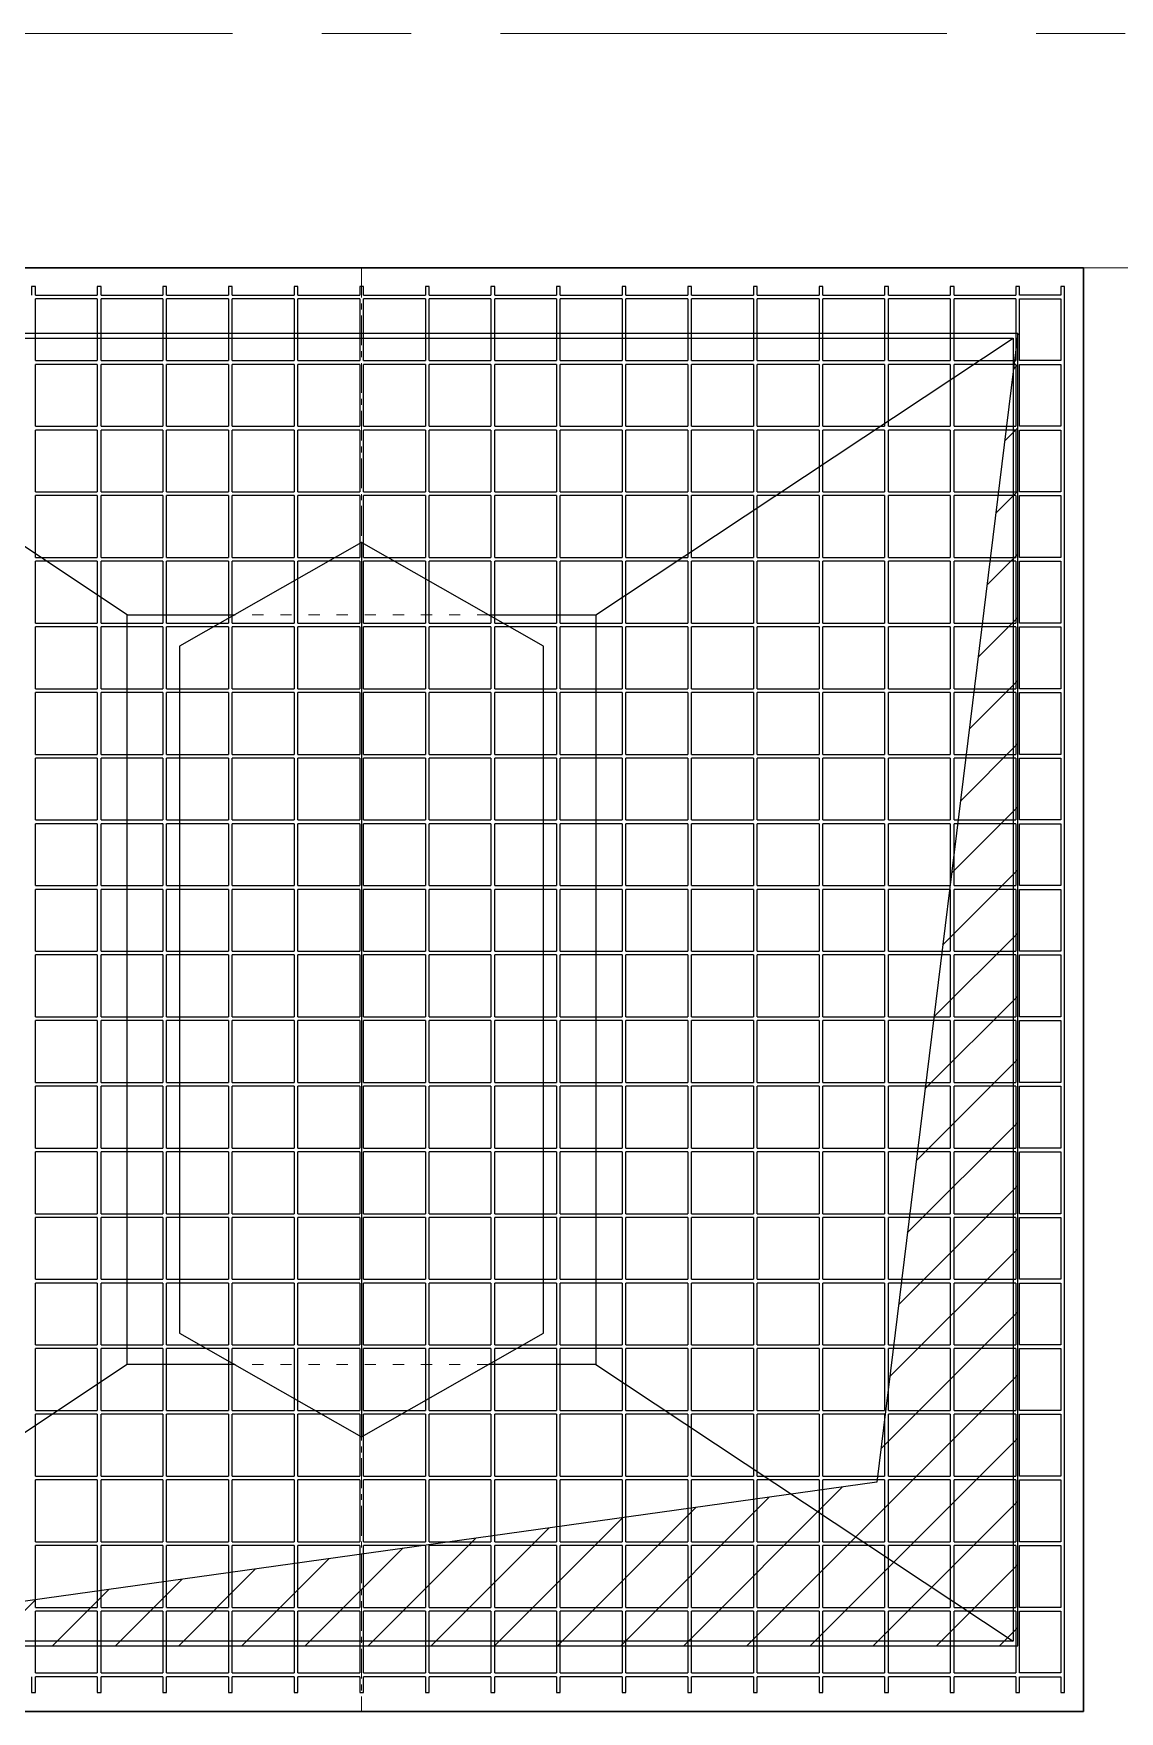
# Model space of a CAD drawing. Header units: millimetres. Extents: x 3220 to 226993, y 817 to 176024.
# Drawn here: x 50470 to 51628, y 160002 to 161792 of the extents above; entities that cross this region are included whole.
import ezdxf

# ---------------------------------------------------------------- set-up
doc = ezdxf.new("R2010")
doc.units = ezdxf.units.MM
doc.linetypes.add('ACAD_ISO03W100', pattern=[30, 12, -18])
doc.linetypes.add('AXES', pattern=[50.8, 31.75, -6.35, 6.35, -6.35])
doc.layers.add('Axe', color=1, linetype='AXES', lineweight=9)
doc.layers.add('Cache', color=3, linetype='ACAD_ISO03W100', lineweight=13)

# ---------------------------------------------------------------- blocks, each defined once
blk = doc.blocks.new("SYST7ME D'AXE")
at = {"layer": 'Axe', "ltscale": 15}
blk.add_line((-500, 6000), (15500, 6000), dxfattribs=at)
blk = doc.blocks.new('Level 0m')
h = blk.add_hatch()
h.set_pattern_fill('ANSI31', color=256, scale=15)
h.paths.add_polyline_path([(10720, -12320), (10569.5, -13545.5), (9320, -13720), (10720, -13720)])
for points in [[(9250, -13790), (10790, -13790), (10790, -12250), (9250, -12250)], [(9320, -13720), (10720, -13720), (10720, -12320), (9320, -12320)]]:
    blk.add_lwpolyline(points, close=True)
blk.add_lwpolyline([(10720, -12320), (10569.5, -13545.5), (9320, -13720)])
at = {"layer": 'Cache', "ltscale": 5}
blk.add_line((11750, -12250), (9250, -12250), dxfattribs=at)
blk.add_blockref("SYST7ME D'AXE", (0, -18000))
blk = doc.blocks.new('khqKJHJkjhq')
at = {"color": 4}
for p, q in [((-1496, 1500), (-1500, 1500)), ((-1500, 1500), (-1500, 0)), ((-1496, 1483), (-1496, 1500)), ((-1452, 1483), (-1496, 1483)), ((-1496, 1413), (-1496, 1479)), ((-1496, 1479), (-1452, 1479)), ((-1448, 1483), (-1382, 1483)), ((-1382, 1479), (-1448, 1479)), ((-1378, 1483), (-1312, 1483)), ((-1312, 1479), (-1378, 1479)), ((-1308, 1483), (-1242, 1483)), ((-1242, 1479), (-1308, 1479)), ((-1238, 1483), (-1172, 1483)), ((-1172, 1479), (-1238, 1479)), ((-1168, 1483), (-1102, 1483)), ((-1102, 1479), (-1168, 1479)), ((-1098, 1483), (-1032, 1483)), ((-1032, 1479), (-1098, 1479)), ((-1028, 1483), (-962, 1483)), ((-962, 1479), (-1028, 1479)), ((-958, 1483), (-892, 1483)), ((-892, 1479), (-958, 1479)), ((-888, 1483), (-822, 1483)), ((-822, 1479), (-888, 1479)), ((-818, 1483), (-752, 1483)), ((-752, 1479), (-818, 1479)), ((-748, 1483), (-682, 1483)), ((-682, 1479), (-748, 1479)), ((-678, 1483), (-612, 1483)), ((-612, 1479), (-678, 1479)), ((-608, 1483), (-542, 1483)), ((-542, 1479), (-608, 1479)), ((-538, 1483), (-472, 1483)), ((-472, 1479), (-538, 1479)), ((-468, 1483), (-402, 1483)), ((-402, 1479), (-468, 1479)), ((-1452, 1413), (-1496, 1413)), ((-1452, 1413), (-1496, 1413)), ((-1496, 1343), (-1496, 1409)), ((-1496, 1409), (-1452, 1409)), ((-1496, 1409), (-1452, 1409)), ((-1448, 1413), (-1382, 1413)), ((-1448, 1413), (-1382, 1413)), ((-1382, 1409), (-1448, 1409)), ((-1382, 1409), (-1448, 1409)), ((-1378, 1413), (-1312, 1413)), ((-1378, 1413), (-1312, 1413)), ((-1312, 1409), (-1378, 1409)), ((-1312, 1409), (-1378, 1409)), ((-1308, 1413), (-1242, 1413)), ((-1308, 1413), (-1242, 1413)), ((-1242, 1409), (-1308, 1409)), ((-1242, 1409), (-1308, 1409)), ((-1238, 1413), (-1172, 1413)), ((-1238, 1413), (-1172, 1413)), ((-1172, 1409), (-1238, 1409)), ((-1172, 1409), (-1238, 1409)), ((-1168, 1413), (-1102, 1413)), ((-1168, 1413), (-1102, 1413)), ((-1102, 1409), (-1168, 1409)), ((-1102, 1409), (-1168, 1409)), ((-1098, 1413), (-1032, 1413)), ((-1098, 1413), (-1032, 1413)), ((-1032, 1409), (-1098, 1409)), ((-1032, 1409), (-1098, 1409)), ((-1028, 1413), (-962, 1413)), ((-1028, 1413), (-962, 1413)), ((-962, 1409), (-1028, 1409)), ((-962, 1409), (-1028, 1409)), ((-958, 1413), (-892, 1413)), ((-958, 1413), (-892, 1413)), ((-892, 1409), (-958, 1409)), ((-892, 1409), (-958, 1409)), ((-888, 1413), (-822, 1413)), ((-888, 1413), (-822, 1413)), ((-822, 1409), (-888, 1409)), ((-822, 1409), (-888, 1409)), ((-818, 1413), (-752, 1413)), ((-818, 1413), (-752, 1413)), ((-752, 1409), (-818, 1409)), ((-752, 1409), (-818, 1409)), ((-748, 1413), (-682, 1413)), ((-748, 1413), (-682, 1413)), ((-682, 1409), (-748, 1409)), ((-682, 1409), (-748, 1409)), ((-678, 1413), (-612, 1413)), ((-678, 1413), (-612, 1413)), ((-612, 1409), (-678, 1409)), ((-612, 1409), (-678, 1409)), ((-608, 1413), (-542, 1413)), ((-608, 1413), (-542, 1413)), ((-542, 1409), (-608, 1409)), ((-542, 1409), (-608, 1409)), ((-538, 1413), (-472, 1413)), ((-538, 1413), (-472, 1413)), ((-472, 1409), (-538, 1409)), ((-472, 1409), (-538, 1409)), ((-468, 1413), (-402, 1413)), ((-468, 1413), (-402, 1413)), ((-402, 1409), (-468, 1409)), ((-402, 1409), (-468, 1409)), ((-1452, 1343), (-1496, 1343)), ((-1448, 1343), (-1382, 1343)), ((-1378, 1343), (-1312, 1343)), ((-1308, 1343), (-1242, 1343)), ((-1238, 1343), (-1172, 1343)), ((-1168, 1343), (-1102, 1343)), ((-1098, 1343), (-1032, 1343)), ((-1028, 1343), (-962, 1343)), ((-958, 1343), (-892, 1343)), ((-888, 1343), (-822, 1343)), ((-818, 1343), (-752, 1343)), ((-748, 1343), (-682, 1343)), ((-678, 1343), (-612, 1343)), ((-608, 1343), (-542, 1343)), ((-538, 1343), (-472, 1343)), ((-468, 1343), (-402, 1343)), ((-1496, 1273), (-1496, 1339)), ((-1496, 1339), (-1452, 1339)), ((-1382, 1339), (-1448, 1339)), ((-1312, 1339), (-1378, 1339)), ((-1242, 1339), (-1308, 1339)), ((-1172, 1339), (-1238, 1339)), ((-1102, 1339), (-1168, 1339)), ((-1032, 1339), (-1098, 1339)), ((-962, 1339), (-1028, 1339)), ((-892, 1339), (-958, 1339)), ((-822, 1339), (-888, 1339)), ((-752, 1339), (-818, 1339)), ((-682, 1339), (-748, 1339)), ((-612, 1339), (-678, 1339)), ((-542, 1339), (-608, 1339)), ((-472, 1339), (-538, 1339)), ((-402, 1339), (-468, 1339)), ((-1452, 1273), (-1496, 1273)), ((-1448, 1273), (-1382, 1273)), ((-1378, 1273), (-1312, 1273)), ((-1308, 1273), (-1242, 1273)), ((-1238, 1273), (-1172, 1273)), ((-1168, 1273), (-1102, 1273)), ((-1098, 1273), (-1032, 1273)), ((-1028, 1273), (-962, 1273)), ((-958, 1273), (-892, 1273)), ((-888, 1273), (-822, 1273)), ((-818, 1273), (-752, 1273)), ((-748, 1273), (-682, 1273)), ((-678, 1273), (-612, 1273)), ((-608, 1273), (-542, 1273)), ((-538, 1273), (-472, 1273)), ((-468, 1273), (-402, 1273)), ((-1496, 1203), (-1496, 1269)), ((-1496, 1269), (-1452, 1269)), ((-1382, 1269), (-1448, 1269)), ((-1312, 1269), (-1378, 1269)), ((-1242, 1269), (-1308, 1269)), ((-1172, 1269), (-1238, 1269)), ((-1102, 1269), (-1168, 1269)), ((-1032, 1269), (-1098, 1269)), ((-962, 1269), (-1028, 1269)), ((-892, 1269), (-958, 1269)), ((-822, 1269), (-888, 1269)), ((-752, 1269), (-818, 1269)), ((-682, 1269), (-748, 1269)), ((-612, 1269), (-678, 1269)), ((-542, 1269), (-608, 1269)), ((-472, 1269), (-538, 1269)), ((-402, 1269), (-468, 1269)), ((-1452, 1203), (-1496, 1203)), ((-1452, 1203), (-1496, 1203)), ((-1448, 1203), (-1382, 1203)), ((-1448, 1203), (-1382, 1203)), ((-1378, 1203), (-1312, 1203)), ((-1378, 1203), (-1312, 1203)), ((-1308, 1203), (-1242, 1203)), ((-1308, 1203), (-1242, 1203)), ((-1238, 1203), (-1172, 1203)), ((-1238, 1203), (-1172, 1203)), ((-1168, 1203), (-1102, 1203)), ((-1168, 1203), (-1102, 1203)), ((-1098, 1203), (-1032, 1203)), ((-1098, 1203), (-1032, 1203)), ((-1028, 1203), (-962, 1203)), ((-1028, 1203), (-962, 1203)), ((-958, 1203), (-892, 1203)), ((-958, 1203), (-892, 1203)), ((-888, 1203), (-822, 1203)), ((-888, 1203), (-822, 1203)), ((-818, 1203), (-752, 1203)), ((-818, 1203), (-752, 1203)), ((-748, 1203), (-682, 1203)), ((-748, 1203), (-682, 1203)), ((-678, 1203), (-612, 1203)), ((-678, 1203), (-612, 1203)), ((-608, 1203), (-542, 1203)), ((-608, 1203), (-542, 1203)), ((-538, 1203), (-472, 1203)), ((-538, 1203), (-472, 1203)), ((-468, 1203), (-402, 1203)), ((-468, 1203), (-402, 1203)), ((-1496, 1133), (-1496, 1199)), ((-1496, 1199), (-1452, 1199)), ((-1496, 1199), (-1452, 1199)), ((-1382, 1199), (-1448, 1199)), ((-1382, 1199), (-1448, 1199)), ((-1312, 1199), (-1378, 1199)), ((-1312, 1199), (-1378, 1199)), ((-1242, 1199), (-1308, 1199)), ((-1242, 1199), (-1308, 1199)), ((-1172, 1199), (-1238, 1199)), ((-1172, 1199), (-1238, 1199)), ((-1102, 1199), (-1168, 1199)), ((-1102, 1199), (-1168, 1199)), ((-1032, 1199), (-1098, 1199)), ((-1032, 1199), (-1098, 1199)), ((-962, 1199), (-1028, 1199)), ((-962, 1199), (-1028, 1199)), ((-892, 1199), (-958, 1199)), ((-892, 1199), (-958, 1199)), ((-822, 1199), (-888, 1199)), ((-822, 1199), (-888, 1199)), ((-752, 1199), (-818, 1199)), ((-752, 1199), (-818, 1199)), ((-682, 1199), (-748, 1199)), ((-682, 1199), (-748, 1199)), ((-612, 1199), (-678, 1199)), ((-612, 1199), (-678, 1199)), ((-542, 1199), (-608, 1199)), ((-542, 1199), (-608, 1199)), ((-472, 1199), (-538, 1199)), ((-472, 1199), (-538, 1199)), ((-402, 1199), (-468, 1199)), ((-402, 1199), (-468, 1199)), ((-1452, 1133), (-1496, 1133)), ((-1496, 1063), (-1496, 1129)), ((-1496, 1129), (-1452, 1129)), ((-1448, 1133), (-1382, 1133)), ((-1382, 1129), (-1448, 1129)), ((-1378, 1133), (-1312, 1133)), ((-1312, 1129), (-1378, 1129)), ((-1308, 1133), (-1242, 1133)), ((-1242, 1129), (-1308, 1129)), ((-1238, 1133), (-1172, 1133)), ((-1172, 1129), (-1238, 1129)), ((-1168, 1133), (-1102, 1133)), ((-1102, 1129), (-1168, 1129)), ((-1098, 1133), (-1032, 1133)), ((-1032, 1129), (-1098, 1129)), ((-1028, 1133), (-962, 1133)), ((-962, 1129), (-1028, 1129)), ((-958, 1133), (-892, 1133)), ((-892, 1129), (-958, 1129)), ((-888, 1133), (-822, 1133)), ((-822, 1129), (-888, 1129)), ((-818, 1133), (-752, 1133)), ((-752, 1129), (-818, 1129)), ((-748, 1133), (-682, 1133)), ((-682, 1129), (-748, 1129)), ((-678, 1133), (-612, 1133)), ((-612, 1129), (-678, 1129)), ((-608, 1133), (-542, 1133)), ((-542, 1129), (-608, 1129)), ((-538, 1133), (-472, 1133)), ((-472, 1129), (-538, 1129)), ((-468, 1133), (-402, 1133)), ((-402, 1129), (-468, 1129)), ((-1452, 1063), (-1496, 1063)), ((-1496, 993), (-1496, 1059)), ((-1496, 1059), (-1452, 1059)), ((-1448, 1063), (-1382, 1063)), ((-1382, 1059), (-1448, 1059)), ((-1378, 1063), (-1312, 1063)), ((-1312, 1059), (-1378, 1059)), ((-1308, 1063), (-1242, 1063)), ((-1242, 1059), (-1308, 1059)), ((-1238, 1063), (-1172, 1063)), ((-1172, 1059), (-1238, 1059)), ((-1168, 1063), (-1102, 1063)), ((-1102, 1059), (-1168, 1059)), ((-1098, 1063), (-1032, 1063)), ((-1032, 1059), (-1098, 1059)), ((-1028, 1063), (-962, 1063)), ((-962, 1059), (-1028, 1059)), ((-958, 1063), (-892, 1063)), ((-892, 1059), (-958, 1059)), ((-888, 1063), (-822, 1063)), ((-822, 1059), (-888, 1059)), ((-818, 1063), (-752, 1063)), ((-752, 1059), (-818, 1059)), ((-748, 1063), (-682, 1063)), ((-682, 1059), (-748, 1059)), ((-678, 1063), (-612, 1063)), ((-612, 1059), (-678, 1059)), ((-608, 1063), (-542, 1063)), ((-542, 1059), (-608, 1059)), ((-538, 1063), (-472, 1063)), ((-472, 1059), (-538, 1059)), ((-468, 1063), (-402, 1063)), ((-402, 1059), (-468, 1059)), ((-1452, 993), (-1496, 993)), ((-1452, 993), (-1496, 993)), ((-1496, 923), (-1496, 989)), ((-1496, 989), (-1452, 989)), ((-1496, 989), (-1452, 989)), ((-1448, 993), (-1382, 993)), ((-1448, 993), (-1382, 993)), ((-1382, 989), (-1448, 989)), ((-1382, 989), (-1448, 989)), ((-1378, 993), (-1312, 993)), ((-1378, 993), (-1312, 993)), ((-1312, 989), (-1378, 989)), ((-1312, 989), (-1378, 989)), ((-1308, 993), (-1242, 993)), ((-1308, 993), (-1242, 993)), ((-1242, 989), (-1308, 989)), ((-1242, 989), (-1308, 989)), ((-1238, 993), (-1172, 993)), ((-1238, 993), (-1172, 993)), ((-1172, 989), (-1238, 989)), ((-1172, 989), (-1238, 989)), ((-1168, 993), (-1102, 993)), ((-1168, 993), (-1102, 993)), ((-1102, 989), (-1168, 989)), ((-1102, 989), (-1168, 989)), ((-1098, 993), (-1032, 993)), ((-1098, 993), (-1032, 993)), ((-1032, 989), (-1098, 989)), ((-1032, 989), (-1098, 989)), ((-1028, 993), (-962, 993)), ((-1028, 993), (-962, 993)), ((-962, 989), (-1028, 989)), ((-962, 989), (-1028, 989)), ((-958, 993), (-892, 993)), ((-958, 993), (-892, 993)), ((-892, 989), (-958, 989)), ((-892, 989), (-958, 989)), ((-888, 993), (-822, 993)), ((-888, 993), (-822, 993)), ((-822, 989), (-888, 989)), ((-822, 989), (-888, 989)), ((-818, 993), (-752, 993)), ((-818, 993), (-752, 993)), ((-752, 989), (-818, 989)), ((-752, 989), (-818, 989)), ((-748, 993), (-682, 993)), ((-748, 993), (-682, 993)), ((-682, 989), (-748, 989)), ((-682, 989), (-748, 989)), ((-678, 993), (-612, 993)), ((-678, 993), (-612, 993)), ((-612, 989), (-678, 989)), ((-612, 989), (-678, 989)), ((-608, 993), (-542, 993)), ((-608, 993), (-542, 993)), ((-542, 989), (-608, 989)), ((-542, 989), (-608, 989)), ((-538, 993), (-472, 993)), ((-538, 993), (-472, 993)), ((-472, 989), (-538, 989)), ((-472, 989), (-538, 989)), ((-468, 993), (-402, 993)), ((-468, 993), (-402, 993)), ((-402, 989), (-468, 989)), ((-402, 989), (-468, 989)), ((-1452, 923), (-1496, 923)), ((-1496, 853), (-1496, 919)), ((-1496, 919), (-1452, 919)), ((-1448, 923), (-1382, 923)), ((-1382, 919), (-1448, 919)), ((-1378, 923), (-1312, 923)), ((-1312, 919), (-1378, 919)), ((-1308, 923), (-1242, 923)), ((-1242, 919), (-1308, 919)), ((-1238, 923), (-1172, 923)), ((-1172, 919), (-1238, 919)), ((-1168, 923), (-1102, 923)), ((-1102, 919), (-1168, 919)), ((-1098, 923), (-1032, 923)), ((-1032, 919), (-1098, 919)), ((-1028, 923), (-962, 923)), ((-962, 919), (-1028, 919)), ((-958, 923), (-892, 923)), ((-892, 919), (-958, 919)), ((-888, 923), (-822, 923)), ((-822, 919), (-888, 919)), ((-818, 923), (-752, 923)), ((-752, 919), (-818, 919)), ((-748, 923), (-682, 923)), ((-682, 919), (-748, 919)), ((-678, 923), (-612, 923)), ((-612, 919), (-678, 919)), ((-608, 923), (-542, 923)), ((-542, 919), (-608, 919)), ((-538, 923), (-472, 923)), ((-472, 919), (-538, 919)), ((-468, 923), (-402, 923)), ((-402, 919), (-468, 919)), ((-1452, 853), (-1496, 853)), ((-1496, 783), (-1496, 849)), ((-1496, 849), (-1452, 849)), ((-1448, 853), (-1382, 853)), ((-1382, 849), (-1448, 849)), ((-1378, 853), (-1312, 853)), ((-1312, 849), (-1378, 849)), ((-1308, 853), (-1242, 853)), ((-1242, 849), (-1308, 849)), ((-1238, 853), (-1172, 853)), ((-1172, 849), (-1238, 849)), ((-1168, 853), (-1102, 853)), ((-1102, 849), (-1168, 849)), ((-1098, 853), (-1032, 853)), ((-1032, 849), (-1098, 849)), ((-1028, 853), (-962, 853)), ((-962, 849), (-1028, 849)), ((-958, 853), (-892, 853)), ((-892, 849), (-958, 849)), ((-888, 853), (-822, 853)), ((-822, 849), (-888, 849)), ((-818, 853), (-752, 853)), ((-752, 849), (-818, 849)), ((-748, 853), (-682, 853)), ((-682, 849), (-748, 849)), ((-678, 853), (-612, 853)), ((-612, 849), (-678, 849)), ((-608, 853), (-542, 853)), ((-542, 849), (-608, 849)), ((-538, 853), (-472, 853)), ((-472, 849), (-538, 849)), ((-468, 853), (-402, 853)), ((-402, 849), (-468, 849)), ((-1452, 783), (-1496, 783)), ((-1496, 713), (-1496, 779)), ((-1496, 779), (-1452, 779)), ((-1448, 783), (-1382, 783)), ((-1382, 779), (-1448, 779)), ((-1378, 783), (-1312, 783)), ((-1312, 779), (-1378, 779)), ((-1308, 783), (-1242, 783)), ((-1242, 779), (-1308, 779)), ((-1238, 783), (-1172, 783)), ((-1172, 779), (-1238, 779)), ((-1168, 783), (-1102, 783)), ((-1102, 779), (-1168, 779)), ((-1098, 783), (-1032, 783)), ((-1032, 779), (-1098, 779)), ((-1028, 783), (-962, 783)), ((-962, 779), (-1028, 779)), ((-958, 783), (-892, 783)), ((-892, 779), (-958, 779)), ((-888, 783), (-822, 783)), ((-822, 779), (-888, 779)), ((-818, 783), (-752, 783)), ((-752, 779), (-818, 779)), ((-748, 783), (-682, 783)), ((-682, 779), (-748, 779)), ((-678, 783), (-612, 783)), ((-612, 779), (-678, 779)), ((-608, 783), (-542, 783)), ((-542, 779), (-608, 779)), ((-538, 783), (-472, 783)), ((-472, 779), (-538, 779)), ((-468, 783), (-402, 783)), ((-402, 779), (-468, 779)), ((-1452, 713), (-1496, 713)), ((-1496, 643), (-1496, 709)), ((-1496, 709), (-1452, 709)), ((-1448, 713), (-1382, 713)), ((-1382, 709), (-1448, 709)), ((-1378, 713), (-1312, 713)), ((-1312, 709), (-1378, 709)), ((-1308, 713), (-1242, 713)), ((-1242, 709), (-1308, 709)), ((-1238, 713), (-1172, 713)), ((-1172, 709), (-1238, 709)), ((-1168, 713), (-1102, 713)), ((-1102, 709), (-1168, 709)), ((-1098, 713), (-1032, 713)), ((-1032, 709), (-1098, 709)), ((-1028, 713), (-962, 713)), ((-962, 709), (-1028, 709)), ((-958, 713), (-892, 713)), ((-892, 709), (-958, 709)), ((-888, 713), (-822, 713)), ((-822, 709), (-888, 709)), ((-818, 713), (-752, 713)), ((-752, 709), (-818, 709)), ((-748, 713), (-682, 713)), ((-682, 709), (-748, 709)), ((-678, 713), (-612, 713)), ((-612, 709), (-678, 709)), ((-608, 713), (-542, 713)), ((-542, 709), (-608, 709)), ((-538, 713), (-472, 713)), ((-472, 709), (-538, 709)), ((-468, 713), (-402, 713)), ((-402, 709), (-468, 709)), ((-1452, 643), (-1496, 643)), ((-1496, 573), (-1496, 639)), ((-1496, 639), (-1452, 639)), ((-1448, 643), (-1382, 643)), ((-1382, 639), (-1448, 639)), ((-1378, 643), (-1312, 643)), ((-1312, 639), (-1378, 639)), ((-1308, 643), (-1242, 643)), ((-1242, 639), (-1308, 639)), ((-1238, 643), (-1172, 643)), ((-1172, 639), (-1238, 639)), ((-1168, 643), (-1102, 643)), ((-1102, 639), (-1168, 639)), ((-1098, 643), (-1032, 643)), ((-1032, 639), (-1098, 639)), ((-1028, 643), (-962, 643)), ((-962, 639), (-1028, 639)), ((-958, 643), (-892, 643)), ((-892, 639), (-958, 639)), ((-888, 643), (-822, 643)), ((-822, 639), (-888, 639)), ((-818, 643), (-752, 643)), ((-752, 639), (-818, 639)), ((-748, 643), (-682, 643)), ((-682, 639), (-748, 639)), ((-678, 643), (-612, 643)), ((-612, 639), (-678, 639)), ((-608, 643), (-542, 643)), ((-542, 639), (-608, 639)), ((-538, 643), (-472, 643)), ((-472, 639), (-538, 639)), ((-468, 643), (-402, 643)), ((-402, 639), (-468, 639)), ((-1452, 573), (-1496, 573)), ((-1448, 573), (-1382, 573)), ((-1378, 573), (-1312, 573)), ((-1308, 573), (-1242, 573)), ((-1238, 573), (-1172, 573)), ((-1168, 573), (-1102, 573)), ((-1098, 573), (-1032, 573)), ((-1028, 573), (-962, 573)), ((-958, 573), (-892, 573)), ((-888, 573), (-822, 573)), ((-818, 573), (-752, 573)), ((-748, 573), (-682, 573)), ((-678, 573), (-612, 573)), ((-608, 573), (-542, 573)), ((-538, 573), (-472, 573)), ((-468, 573), (-402, 573)), ((-1496, 503), (-1496, 569)), ((-1496, 569), (-1452, 569)), ((-1382, 569), (-1448, 569)), ((-1312, 569), (-1378, 569)), ((-1242, 569), (-1308, 569)), ((-1172, 569), (-1238, 569)), ((-1102, 569), (-1168, 569)), ((-1032, 569), (-1098, 569)), ((-962, 569), (-1028, 569)), ((-892, 569), (-958, 569)), ((-822, 569), (-888, 569)), ((-752, 569), (-818, 569)), ((-682, 569), (-748, 569)), ((-612, 569), (-678, 569)), ((-542, 569), (-608, 569)), ((-472, 569), (-538, 569)), ((-402, 569), (-468, 569)), ((-1452, 503), (-1496, 503)), ((-1448, 503), (-1382, 503)), ((-1378, 503), (-1312, 503)), ((-1308, 503), (-1242, 503)), ((-1238, 503), (-1172, 503)), ((-1168, 503), (-1102, 503)), ((-1098, 503), (-1032, 503)), ((-1028, 503), (-962, 503)), ((-958, 503), (-892, 503)), ((-888, 503), (-822, 503)), ((-818, 503), (-752, 503)), ((-748, 503), (-682, 503)), ((-678, 503), (-612, 503)), ((-608, 503), (-542, 503)), ((-538, 503), (-472, 503)), ((-468, 503), (-402, 503)), ((-1496, 433), (-1496, 499)), ((-1496, 499), (-1452, 499)), ((-1382, 499), (-1448, 499)), ((-1312, 499), (-1378, 499)), ((-1242, 499), (-1308, 499)), ((-1172, 499), (-1238, 499)), ((-1102, 499), (-1168, 499)), ((-1032, 499), (-1098, 499)), ((-962, 499), (-1028, 499)), ((-892, 499), (-958, 499)), ((-822, 499), (-888, 499)), ((-752, 499), (-818, 499)), ((-682, 499), (-748, 499)), ((-612, 499), (-678, 499)), ((-542, 499), (-608, 499)), ((-472, 499), (-538, 499)), ((-402, 499), (-468, 499)), ((-1452, 433), (-1496, 433)), ((-1448, 433), (-1382, 433)), ((-1378, 433), (-1312, 433)), ((-1308, 433), (-1242, 433)), ((-1238, 433), (-1172, 433)), ((-1168, 433), (-1102, 433)), ((-1098, 433), (-1032, 433)), ((-1028, 433), (-962, 433)), ((-958, 433), (-892, 433)), ((-888, 433), (-822, 433)), ((-818, 433), (-752, 433)), ((-748, 433), (-682, 433)), ((-678, 433), (-612, 433)), ((-608, 433), (-542, 433)), ((-538, 433), (-472, 433)), ((-468, 433), (-402, 433)), ((-1496, 363), (-1496, 429)), ((-1496, 429), (-1452, 429)), ((-1382, 429), (-1448, 429)), ((-1312, 429), (-1378, 429)), ((-1242, 429), (-1308, 429)), ((-1172, 429), (-1238, 429)), ((-1102, 429), (-1168, 429)), ((-1032, 429), (-1098, 429)), ((-962, 429), (-1028, 429)), ((-892, 429), (-958, 429)), ((-822, 429), (-888, 429)), ((-752, 429), (-818, 429)), ((-682, 429), (-748, 429)), ((-612, 429), (-678, 429)), ((-542, 429), (-608, 429)), ((-472, 429), (-538, 429)), ((-402, 429), (-468, 429)), ((-1452, 363), (-1496, 363)), ((-1496, 293), (-1496, 359)), ((-1496, 359), (-1452, 359)), ((-1448, 363), (-1382, 363)), ((-1382, 359), (-1448, 359)), ((-1378, 363), (-1312, 363)), ((-1312, 359), (-1378, 359)), ((-1308, 363), (-1242, 363)), ((-1242, 359), (-1308, 359)), ((-1238, 363), (-1172, 363)), ((-1172, 359), (-1238, 359)), ((-1168, 363), (-1102, 363)), ((-1102, 359), (-1168, 359)), ((-1098, 363), (-1032, 363)), ((-1032, 359), (-1098, 359)), ((-1028, 363), (-962, 363)), ((-962, 359), (-1028, 359)), ((-958, 363), (-892, 363)), ((-892, 359), (-958, 359)), ((-888, 363), (-822, 363)), ((-822, 359), (-888, 359)), ((-818, 363), (-752, 363)), ((-752, 359), (-818, 359)), ((-748, 363), (-682, 363)), ((-682, 359), (-748, 359)), ((-678, 363), (-612, 363)), ((-612, 359), (-678, 359)), ((-608, 363), (-542, 363)), ((-542, 359), (-608, 359)), ((-538, 363), (-472, 363)), ((-472, 359), (-538, 359)), ((-468, 363), (-402, 363)), ((-402, 359), (-468, 359)), ((-1452, 293), (-1496, 293)), ((-1496, 223), (-1496, 289)), ((-1496, 289), (-1452, 289)), ((-1448, 293), (-1382, 293)), ((-1382, 289), (-1448, 289)), ((-1378, 293), (-1312, 293)), ((-1312, 289), (-1378, 289)), ((-1308, 293), (-1242, 293)), ((-1242, 289), (-1308, 289)), ((-1238, 293), (-1172, 293)), ((-1172, 289), (-1238, 289)), ((-1168, 293), (-1102, 293)), ((-1102, 289), (-1168, 289)), ((-1098, 293), (-1032, 293)), ((-1032, 289), (-1098, 289)), ((-1028, 293), (-962, 293)), ((-962, 289), (-1028, 289)), ((-958, 293), (-892, 293)), ((-892, 289), (-958, 289)), ((-888, 293), (-822, 293)), ((-822, 289), (-888, 289)), ((-818, 293), (-752, 293)), ((-752, 289), (-818, 289)), ((-748, 293), (-682, 293)), ((-682, 289), (-748, 289)), ((-678, 293), (-612, 293)), ((-612, 289), (-678, 289)), ((-608, 293), (-542, 293)), ((-542, 289), (-608, 289)), ((-538, 293), (-472, 293)), ((-472, 289), (-538, 289)), ((-468, 293), (-402, 293)), ((-402, 289), (-468, 289)), ((-1452, 223), (-1496, 223)), ((-1496, 153), (-1496, 219)), ((-1496, 219), (-1452, 219)), ((-1448, 223), (-1382, 223)), ((-1382, 219), (-1448, 219)), ((-1378, 223), (-1312, 223)), ((-1312, 219), (-1378, 219)), ((-1308, 223), (-1242, 223)), ((-1242, 219), (-1308, 219)), ((-1238, 223), (-1172, 223)), ((-1172, 219), (-1238, 219)), ((-1168, 223), (-1102, 223)), ((-1102, 219), (-1168, 219)), ((-1098, 223), (-1032, 223)), ((-1032, 219), (-1098, 219)), ((-1028, 223), (-962, 223)), ((-962, 219), (-1028, 219)), ((-958, 223), (-892, 223)), ((-892, 219), (-958, 219)), ((-888, 223), (-822, 223)), ((-822, 219), (-888, 219)), ((-818, 223), (-752, 223)), ((-752, 219), (-818, 219)), ((-748, 223), (-682, 223)), ((-682, 219), (-748, 219)), ((-678, 223), (-612, 223)), ((-612, 219), (-678, 219)), ((-608, 223), (-542, 223)), ((-542, 219), (-608, 219)), ((-538, 223), (-472, 223)), ((-472, 219), (-538, 219)), ((-468, 223), (-402, 223)), ((-402, 219), (-468, 219)), ((-1452, 153), (-1496, 153)), ((-1496, 83), (-1496, 149)), ((-1496, 149), (-1452, 149)), ((-1448, 153), (-1382, 153)), ((-1382, 149), (-1448, 149)), ((-1378, 153), (-1312, 153)), ((-1312, 149), (-1378, 149)), ((-1308, 153), (-1242, 153)), ((-1242, 149), (-1308, 149)), ((-1238, 153), (-1172, 153)), ((-1172, 149), (-1238, 149)), ((-1168, 153), (-1102, 153)), ((-1102, 149), (-1168, 149)), ((-1098, 153), (-1032, 153)), ((-1032, 149), (-1098, 149)), ((-1028, 153), (-962, 153)), ((-962, 149), (-1028, 149)), ((-958, 153), (-892, 153)), ((-892, 149), (-958, 149)), ((-888, 153), (-822, 153)), ((-822, 149), (-888, 149)), ((-818, 153), (-752, 153)), ((-752, 149), (-818, 149)), ((-748, 153), (-682, 153)), ((-682, 149), (-748, 149)), ((-678, 153), (-612, 153)), ((-612, 149), (-678, 149)), ((-608, 153), (-542, 153)), ((-542, 149), (-608, 149)), ((-538, 153), (-472, 153)), ((-472, 149), (-538, 149)), ((-468, 153), (-402, 153)), ((-402, 149), (-468, 149)), ((-1452, 83), (-1496, 83)), ((-1496, 13), (-1496, 79)), ((-1496, 79), (-1452, 79)), ((-1448, 83), (-1382, 83)), ((-1382, 79), (-1448, 79)), ((-1378, 83), (-1312, 83)), ((-1312, 79), (-1378, 79)), ((-1308, 83), (-1242, 83)), ((-1242, 79), (-1308, 79)), ((-1238, 83), (-1172, 83)), ((-1172, 79), (-1238, 79)), ((-1168, 83), (-1102, 83)), ((-1102, 79), (-1168, 79)), ((-1098, 83), (-1032, 83)), ((-1032, 79), (-1098, 79)), ((-1028, 83), (-962, 83)), ((-962, 79), (-1028, 79)), ((-958, 83), (-892, 83)), ((-892, 79), (-958, 79)), ((-888, 83), (-822, 83)), ((-822, 79), (-888, 79)), ((-818, 83), (-752, 83)), ((-752, 79), (-818, 79)), ((-748, 83), (-682, 83)), ((-682, 79), (-748, 79)), ((-678, 83), (-612, 83)), ((-612, 79), (-678, 79)), ((-608, 83), (-542, 83)), ((-542, 79), (-608, 79)), ((-538, 83), (-472, 83)), ((-472, 79), (-538, 79)), ((-468, 83), (-402, 83)), ((-402, 79), (-468, 79)), ((-1500, 0), (-1496, 0)), ((-1452, 13), (-1496, 13)), ((-1496, 0), (-1496, 9)), ((-1496, 9), (-1452, 9)), ((-1448, 13), (-1382, 13)), ((-1382, 9), (-1448, 9)), ((-1378, 13), (-1312, 13)), ((-1312, 9), (-1378, 9)), ((-1308, 13), (-1242, 13)), ((-1242, 9), (-1308, 9)), ((-1238, 13), (-1172, 13)), ((-1172, 9), (-1238, 9)), ((-1168, 13), (-1102, 13)), ((-1102, 9), (-1168, 9)), ((-1098, 13), (-1032, 13)), ((-1032, 9), (-1098, 9)), ((-1028, 13), (-962, 13)), ((-962, 9), (-1028, 9)), ((-958, 13), (-892, 13)), ((-892, 9), (-958, 9)), ((-888, 13), (-822, 13)), ((-822, 9), (-888, 9)), ((-818, 13), (-752, 13)), ((-752, 9), (-818, 9)), ((-748, 13), (-682, 13)), ((-682, 9), (-748, 9)), ((-678, 13), (-612, 13)), ((-612, 9), (-678, 9)), ((-608, 13), (-542, 13)), ((-542, 9), (-608, 9)), ((-538, 13), (-472, 13)), ((-472, 9), (-538, 9)), ((-468, 13), (-402, 13)), ((-402, 9), (-468, 9))]:
    blk.add_line(p, q, dxfattribs=at)
for points in [[(-1448, 1483), (-1448, 1500), (-1452, 1500), (-1452, 1483)], [(-1378, 1483), (-1378, 1500), (-1382, 1500), (-1382, 1483)], [(-1308, 1483), (-1308, 1500), (-1312, 1500), (-1312, 1483)], [(-1238, 1483), (-1238, 1500), (-1242, 1500), (-1242, 1483)], [(-1168, 1483), (-1168, 1500), (-1172, 1500), (-1172, 1483)], [(-1098, 1483), (-1098, 1500), (-1102, 1500), (-1102, 1483)], [(-1028, 1483), (-1028, 1500), (-1032, 1500), (-1032, 1483)], [(-958, 1483), (-958, 1500), (-962, 1500), (-962, 1483)], [(-888, 1483), (-888, 1500), (-892, 1500), (-892, 1483)], [(-818, 1483), (-818, 1500), (-822, 1500), (-822, 1483)], [(-748, 1483), (-748, 1500), (-752, 1500), (-752, 1483)], [(-678, 1483), (-678, 1500), (-682, 1500), (-682, 1483)], [(-608, 1483), (-608, 1500), (-612, 1500), (-612, 1483)], [(-538, 1483), (-538, 1500), (-542, 1500), (-542, 1483)], [(-468, 1483), (-468, 1500), (-472, 1500), (-472, 1483)], [(-398, 1483), (-398, 1500), (-402, 1500), (-402, 1483)], [(-1452, 1479), (-1452, 1413)], [(-1448, 1413), (-1448, 1479)], [(-1382, 1479), (-1382, 1413)], [(-1378, 1413), (-1378, 1479)], [(-1312, 1479), (-1312, 1413)], [(-1308, 1413), (-1308, 1479)], [(-1242, 1479), (-1242, 1413)], [(-1238, 1413), (-1238, 1479)], [(-1172, 1479), (-1172, 1413)], [(-1168, 1413), (-1168, 1479)], [(-1102, 1479), (-1102, 1413)], [(-1098, 1413), (-1098, 1479)], [(-1032, 1479), (-1032, 1413)], [(-1028, 1413), (-1028, 1479)], [(-962, 1479), (-962, 1413)], [(-958, 1413), (-958, 1479)], [(-892, 1479), (-892, 1413)], [(-888, 1413), (-888, 1479)], [(-822, 1479), (-822, 1413)], [(-818, 1413), (-818, 1479)], [(-752, 1479), (-752, 1413)], [(-748, 1413), (-748, 1479)], [(-682, 1479), (-682, 1413)], [(-678, 1413), (-678, 1479)], [(-612, 1479), (-612, 1413)], [(-608, 1413), (-608, 1479)], [(-542, 1479), (-542, 1413)], [(-538, 1413), (-538, 1479)], [(-472, 1479), (-472, 1413)], [(-468, 1413), (-468, 1479)], [(-402, 1479), (-402, 1413)], [(-1452, 1409), (-1452, 1343)], [(-1448, 1343), (-1448, 1409)], [(-1382, 1409), (-1382, 1343)], [(-1378, 1343), (-1378, 1409)], [(-1312, 1409), (-1312, 1343)], [(-1308, 1343), (-1308, 1409)], [(-1242, 1409), (-1242, 1343)], [(-1238, 1343), (-1238, 1409)], [(-1172, 1409), (-1172, 1343)], [(-1168, 1343), (-1168, 1409)], [(-1102, 1409), (-1102, 1343)], [(-1098, 1343), (-1098, 1409)], [(-1032, 1409), (-1032, 1343)], [(-1028, 1343), (-1028, 1409)], [(-962, 1409), (-962, 1343)], [(-958, 1343), (-958, 1409)], [(-892, 1409), (-892, 1343)], [(-888, 1343), (-888, 1409)], [(-822, 1409), (-822, 1343)], [(-818, 1343), (-818, 1409)], [(-752, 1409), (-752, 1343)], [(-748, 1343), (-748, 1409)], [(-682, 1409), (-682, 1343)], [(-678, 1343), (-678, 1409)], [(-612, 1409), (-612, 1343)], [(-608, 1343), (-608, 1409)], [(-542, 1409), (-542, 1343)], [(-538, 1343), (-538, 1409)], [(-472, 1409), (-472, 1343)], [(-468, 1343), (-468, 1409)], [(-402, 1409), (-402, 1343)], [(-1452, 1339), (-1452, 1273)], [(-1448, 1273), (-1448, 1339)], [(-1382, 1339), (-1382, 1273)], [(-1378, 1273), (-1378, 1339)], [(-1312, 1339), (-1312, 1273)], [(-1308, 1273), (-1308, 1339)], [(-1242, 1339), (-1242, 1273)], [(-1238, 1273), (-1238, 1339)], [(-1172, 1339), (-1172, 1273)], [(-1168, 1273), (-1168, 1339)], [(-1102, 1339), (-1102, 1273)], [(-1098, 1273), (-1098, 1339)], [(-1032, 1339), (-1032, 1273)], [(-1028, 1273), (-1028, 1339)], [(-962, 1339), (-962, 1273)], [(-958, 1273), (-958, 1339)], [(-892, 1339), (-892, 1273)], [(-888, 1273), (-888, 1339)], [(-822, 1339), (-822, 1273)], [(-818, 1273), (-818, 1339)], [(-752, 1339), (-752, 1273)], [(-748, 1273), (-748, 1339)], [(-682, 1339), (-682, 1273)], [(-678, 1273), (-678, 1339)], [(-612, 1339), (-612, 1273)], [(-608, 1273), (-608, 1339)], [(-542, 1339), (-542, 1273)], [(-538, 1273), (-538, 1339)], [(-472, 1339), (-472, 1273)], [(-468, 1273), (-468, 1339)], [(-402, 1339), (-402, 1273)], [(-1452, 1269), (-1452, 1203)], [(-1448, 1203), (-1448, 1269)], [(-1382, 1269), (-1382, 1203)], [(-1378, 1203), (-1378, 1269)], [(-1312, 1269), (-1312, 1203)], [(-1308, 1203), (-1308, 1269)], [(-1242, 1269), (-1242, 1203)], [(-1238, 1203), (-1238, 1269)], [(-1172, 1269), (-1172, 1203)], [(-1168, 1203), (-1168, 1269)], [(-1102, 1269), (-1102, 1203)], [(-1098, 1203), (-1098, 1269)], [(-1032, 1269), (-1032, 1203)], [(-1028, 1203), (-1028, 1269)], [(-962, 1269), (-962, 1203)], [(-958, 1203), (-958, 1269)], [(-892, 1269), (-892, 1203)], [(-888, 1203), (-888, 1269)], [(-822, 1269), (-822, 1203)], [(-818, 1203), (-818, 1269)], [(-752, 1269), (-752, 1203)], [(-748, 1203), (-748, 1269)], [(-682, 1269), (-682, 1203)], [(-678, 1203), (-678, 1269)], [(-612, 1269), (-612, 1203)], [(-608, 1203), (-608, 1269)], [(-542, 1269), (-542, 1203)], [(-538, 1203), (-538, 1269)], [(-472, 1269), (-472, 1203)], [(-468, 1203), (-468, 1269)], [(-402, 1269), (-402, 1203)], [(-1452, 1199), (-1452, 1133)], [(-1448, 1133), (-1448, 1199)], [(-1382, 1199), (-1382, 1133)], [(-1378, 1133), (-1378, 1199)], [(-1312, 1199), (-1312, 1133)], [(-1308, 1133), (-1308, 1199)], [(-1242, 1199), (-1242, 1133)], [(-1238, 1133), (-1238, 1199)], [(-1172, 1199), (-1172, 1133)], [(-1168, 1133), (-1168, 1199)], [(-1102, 1199), (-1102, 1133)], [(-1098, 1133), (-1098, 1199)], [(-1032, 1199), (-1032, 1133)], [(-1028, 1133), (-1028, 1199)], [(-962, 1199), (-962, 1133)], [(-958, 1133), (-958, 1199)], [(-892, 1199), (-892, 1133)], [(-888, 1133), (-888, 1199)], [(-822, 1199), (-822, 1133)], [(-818, 1133), (-818, 1199)], [(-752, 1199), (-752, 1133)], [(-748, 1133), (-748, 1199)], [(-682, 1199), (-682, 1133)], [(-678, 1133), (-678, 1199)], [(-612, 1199), (-612, 1133)], [(-608, 1133), (-608, 1199)], [(-542, 1199), (-542, 1133)], [(-538, 1133), (-538, 1199)], [(-472, 1199), (-472, 1133)], [(-468, 1133), (-468, 1199)], [(-402, 1199), (-402, 1133)], [(-1452, 1129), (-1452, 1063)], [(-1448, 1063), (-1448, 1129)], [(-1382, 1129), (-1382, 1063)], [(-1378, 1063), (-1378, 1129)], [(-1312, 1129), (-1312, 1063)], [(-1308, 1063), (-1308, 1129)], [(-1242, 1129), (-1242, 1063)], [(-1238, 1063), (-1238, 1129)], [(-1172, 1129), (-1172, 1063)], [(-1168, 1063), (-1168, 1129)], [(-1102, 1129), (-1102, 1063)], [(-1098, 1063), (-1098, 1129)], [(-1032, 1129), (-1032, 1063)], [(-1028, 1063), (-1028, 1129)], [(-962, 1129), (-962, 1063)], [(-958, 1063), (-958, 1129)], [(-892, 1129), (-892, 1063)], [(-888, 1063), (-888, 1129)], [(-822, 1129), (-822, 1063)], [(-818, 1063), (-818, 1129)], [(-752, 1129), (-752, 1063)], [(-748, 1063), (-748, 1129)], [(-682, 1129), (-682, 1063)], [(-678, 1063), (-678, 1129)], [(-612, 1129), (-612, 1063)], [(-608, 1063), (-608, 1129)], [(-542, 1129), (-542, 1063)], [(-538, 1063), (-538, 1129)], [(-472, 1129), (-472, 1063)], [(-468, 1063), (-468, 1129)], [(-402, 1129), (-402, 1063)], [(-1452, 1059), (-1452, 993)], [(-1448, 993), (-1448, 1059)], [(-1382, 1059), (-1382, 993)], [(-1378, 993), (-1378, 1059)], [(-1312, 1059), (-1312, 993)], [(-1308, 993), (-1308, 1059)], [(-1242, 1059), (-1242, 993)], [(-1238, 993), (-1238, 1059)], [(-1172, 1059), (-1172, 993)], [(-1168, 993), (-1168, 1059)], [(-1102, 1059), (-1102, 993)], [(-1098, 993), (-1098, 1059)], [(-1032, 1059), (-1032, 993)], [(-1028, 993), (-1028, 1059)], [(-962, 1059), (-962, 993)], [(-958, 993), (-958, 1059)], [(-892, 1059), (-892, 993)], [(-888, 993), (-888, 1059)], [(-822, 1059), (-822, 993)], [(-818, 993), (-818, 1059)], [(-752, 1059), (-752, 993)], [(-748, 993), (-748, 1059)], [(-682, 1059), (-682, 993)], [(-678, 993), (-678, 1059)], [(-612, 1059), (-612, 993)], [(-608, 993), (-608, 1059)], [(-542, 1059), (-542, 993)], [(-538, 993), (-538, 1059)], [(-472, 1059), (-472, 993)], [(-468, 993), (-468, 1059)], [(-402, 1059), (-402, 993)], [(-1452, 989), (-1452, 923)], [(-1448, 923), (-1448, 989)], [(-1382, 989), (-1382, 923)], [(-1378, 923), (-1378, 989)], [(-1312, 989), (-1312, 923)], [(-1308, 923), (-1308, 989)], [(-1242, 989), (-1242, 923)], [(-1238, 923), (-1238, 989)], [(-1172, 989), (-1172, 923)], [(-1168, 923), (-1168, 989)], [(-1102, 989), (-1102, 923)], [(-1098, 923), (-1098, 989)], [(-1032, 989), (-1032, 923)], [(-1028, 923), (-1028, 989)], [(-962, 989), (-962, 923)], [(-958, 923), (-958, 989)], [(-892, 989), (-892, 923)], [(-888, 923), (-888, 989)], [(-822, 989), (-822, 923)], [(-818, 923), (-818, 989)], [(-752, 989), (-752, 923)], [(-748, 923), (-748, 989)], [(-682, 989), (-682, 923)], [(-678, 923), (-678, 989)], [(-612, 989), (-612, 923)], [(-608, 923), (-608, 989)], [(-542, 989), (-542, 923)], [(-538, 923), (-538, 989)], [(-472, 989), (-472, 923)], [(-468, 923), (-468, 989)], [(-402, 989), (-402, 923)], [(-1452, 919), (-1452, 853)], [(-1448, 853), (-1448, 919)], [(-1382, 919), (-1382, 853)], [(-1378, 853), (-1378, 919)], [(-1312, 919), (-1312, 853)], [(-1308, 853), (-1308, 919)], [(-1242, 919), (-1242, 853)], [(-1238, 853), (-1238, 919)], [(-1172, 919), (-1172, 853)], [(-1168, 853), (-1168, 919)], [(-1102, 919), (-1102, 853)], [(-1098, 853), (-1098, 919)], [(-1032, 919), (-1032, 853)], [(-1028, 853), (-1028, 919)], [(-962, 919), (-962, 853)], [(-958, 853), (-958, 919)], [(-892, 919), (-892, 853)], [(-888, 853), (-888, 919)], [(-822, 919), (-822, 853)], [(-818, 853), (-818, 919)], [(-752, 919), (-752, 853)], [(-748, 853), (-748, 919)], [(-682, 919), (-682, 853)], [(-678, 853), (-678, 919)], [(-612, 919), (-612, 853)], [(-608, 853), (-608, 919)], [(-542, 919), (-542, 853)], [(-538, 853), (-538, 919)], [(-472, 919), (-472, 853)], [(-468, 853), (-468, 919)], [(-402, 919), (-402, 853)], [(-1452, 849), (-1452, 783)], [(-1448, 783), (-1448, 849)], [(-1382, 849), (-1382, 783)], [(-1378, 783), (-1378, 849)], [(-1312, 849), (-1312, 783)], [(-1308, 783), (-1308, 849)], [(-1242, 849), (-1242, 783)], [(-1238, 783), (-1238, 849)], [(-1172, 849), (-1172, 783)], [(-1168, 783), (-1168, 849)], [(-1102, 849), (-1102, 783)], [(-1098, 783), (-1098, 849)], [(-1032, 849), (-1032, 783)], [(-1028, 783), (-1028, 849)], [(-962, 849), (-962, 783)], [(-958, 783), (-958, 849)], [(-892, 849), (-892, 783)], [(-888, 783), (-888, 849)], [(-822, 849), (-822, 783)], [(-818, 783), (-818, 849)], [(-752, 849), (-752, 783)], [(-748, 783), (-748, 849)], [(-682, 849), (-682, 783)], [(-678, 783), (-678, 849)], [(-612, 849), (-612, 783)], [(-608, 783), (-608, 849)], [(-542, 849), (-542, 783)], [(-538, 783), (-538, 849)], [(-472, 849), (-472, 783)], [(-468, 783), (-468, 849)], [(-402, 849), (-402, 783)], [(-1452, 779), (-1452, 713)], [(-1448, 713), (-1448, 779)], [(-1382, 779), (-1382, 713)], [(-1378, 713), (-1378, 779)], [(-1312, 779), (-1312, 713)], [(-1308, 713), (-1308, 779)], [(-1242, 779), (-1242, 713)], [(-1238, 713), (-1238, 779)], [(-1172, 779), (-1172, 713)], [(-1168, 713), (-1168, 779)], [(-1102, 779), (-1102, 713)], [(-1098, 713), (-1098, 779)], [(-1032, 779), (-1032, 713)], [(-1028, 713), (-1028, 779)], [(-962, 779), (-962, 713)], [(-958, 713), (-958, 779)], [(-892, 779), (-892, 713)], [(-888, 713), (-888, 779)], [(-822, 779), (-822, 713)], [(-818, 713), (-818, 779)], [(-752, 779), (-752, 713)], [(-748, 713), (-748, 779)], [(-682, 779), (-682, 713)], [(-678, 713), (-678, 779)], [(-612, 779), (-612, 713)], [(-608, 713), (-608, 779)], [(-542, 779), (-542, 713)], [(-538, 713), (-538, 779)], [(-472, 779), (-472, 713)], [(-468, 713), (-468, 779)], [(-402, 779), (-402, 713)], [(-1452, 709), (-1452, 643)], [(-1448, 643), (-1448, 709)], [(-1382, 709), (-1382, 643)], [(-1378, 643), (-1378, 709)], [(-1312, 709), (-1312, 643)], [(-1308, 643), (-1308, 709)], [(-1242, 709), (-1242, 643)], [(-1238, 643), (-1238, 709)], [(-1172, 709), (-1172, 643)], [(-1168, 643), (-1168, 709)], [(-1102, 709), (-1102, 643)], [(-1098, 643), (-1098, 709)], [(-1032, 709), (-1032, 643)], [(-1028, 643), (-1028, 709)], [(-962, 709), (-962, 643)], [(-958, 643), (-958, 709)], [(-892, 709), (-892, 643)], [(-888, 643), (-888, 709)], [(-822, 709), (-822, 643)], [(-818, 643), (-818, 709)], [(-752, 709), (-752, 643)], [(-748, 643), (-748, 709)], [(-682, 709), (-682, 643)], [(-678, 643), (-678, 709)], [(-612, 709), (-612, 643)], [(-608, 643), (-608, 709)], [(-542, 709), (-542, 643)], [(-538, 643), (-538, 709)], [(-472, 709), (-472, 643)], [(-468, 643), (-468, 709)], [(-402, 709), (-402, 643)], [(-1452, 639), (-1452, 573)], [(-1448, 573), (-1448, 639)], [(-1382, 639), (-1382, 573)], [(-1378, 573), (-1378, 639)], [(-1312, 639), (-1312, 573)], [(-1308, 573), (-1308, 639)], [(-1242, 639), (-1242, 573)], [(-1238, 573), (-1238, 639)], [(-1172, 639), (-1172, 573)], [(-1168, 573), (-1168, 639)], [(-1102, 639), (-1102, 573)], [(-1098, 573), (-1098, 639)], [(-1032, 639), (-1032, 573)], [(-1028, 573), (-1028, 639)], [(-962, 639), (-962, 573)], [(-958, 573), (-958, 639)], [(-892, 639), (-892, 573)], [(-888, 573), (-888, 639)], [(-822, 639), (-822, 573)], [(-818, 573), (-818, 639)], [(-752, 639), (-752, 573)], [(-748, 573), (-748, 639)], [(-682, 639), (-682, 573)], [(-678, 573), (-678, 639)], [(-612, 639), (-612, 573)], [(-608, 573), (-608, 639)], [(-542, 639), (-542, 573)], [(-538, 573), (-538, 639)], [(-472, 639), (-472, 573)], [(-468, 573), (-468, 639)], [(-402, 639), (-402, 573)], [(-1452, 569), (-1452, 503)], [(-1448, 503), (-1448, 569)], [(-1382, 569), (-1382, 503)], [(-1378, 503), (-1378, 569)], [(-1312, 569), (-1312, 503)], [(-1308, 503), (-1308, 569)], [(-1242, 569), (-1242, 503)], [(-1238, 503), (-1238, 569)], [(-1172, 569), (-1172, 503)], [(-1168, 503), (-1168, 569)], [(-1102, 569), (-1102, 503)], [(-1098, 503), (-1098, 569)], [(-1032, 569), (-1032, 503)], [(-1028, 503), (-1028, 569)], [(-962, 569), (-962, 503)], [(-958, 503), (-958, 569)], [(-892, 569), (-892, 503)], [(-888, 503), (-888, 569)], [(-822, 569), (-822, 503)], [(-818, 503), (-818, 569)], [(-752, 569), (-752, 503)], [(-748, 503), (-748, 569)], [(-682, 569), (-682, 503)], [(-678, 503), (-678, 569)], [(-612, 569), (-612, 503)], [(-608, 503), (-608, 569)], [(-542, 569), (-542, 503)], [(-538, 503), (-538, 569)], [(-472, 569), (-472, 503)], [(-468, 503), (-468, 569)], [(-402, 569), (-402, 503)], [(-1452, 499), (-1452, 433)], [(-1448, 433), (-1448, 499)], [(-1382, 499), (-1382, 433)], [(-1378, 433), (-1378, 499)], [(-1312, 499), (-1312, 433)], [(-1308, 433), (-1308, 499)], [(-1242, 499), (-1242, 433)], [(-1238, 433), (-1238, 499)], [(-1172, 499), (-1172, 433)], [(-1168, 433), (-1168, 499)], [(-1102, 499), (-1102, 433)], [(-1098, 433), (-1098, 499)], [(-1032, 499), (-1032, 433)], [(-1028, 433), (-1028, 499)], [(-962, 499), (-962, 433)], [(-958, 433), (-958, 499)], [(-892, 499), (-892, 433)], [(-888, 433), (-888, 499)], [(-822, 499), (-822, 433)], [(-818, 433), (-818, 499)], [(-752, 499), (-752, 433)], [(-748, 433), (-748, 499)], [(-682, 499), (-682, 433)], [(-678, 433), (-678, 499)], [(-612, 499), (-612, 433)], [(-608, 433), (-608, 499)], [(-542, 499), (-542, 433)], [(-538, 433), (-538, 499)], [(-472, 499), (-472, 433)], [(-468, 433), (-468, 499)], [(-402, 499), (-402, 433)], [(-1452, 429), (-1452, 363)], [(-1448, 363), (-1448, 429)], [(-1382, 429), (-1382, 363)], [(-1378, 363), (-1378, 429)], [(-1312, 429), (-1312, 363)], [(-1308, 363), (-1308, 429)], [(-1242, 429), (-1242, 363)], [(-1238, 363), (-1238, 429)], [(-1172, 429), (-1172, 363)], [(-1168, 363), (-1168, 429)], [(-1102, 429), (-1102, 363)], [(-1098, 363), (-1098, 429)], [(-1032, 429), (-1032, 363)], [(-1028, 363), (-1028, 429)], [(-962, 429), (-962, 363)], [(-958, 363), (-958, 429)], [(-892, 429), (-892, 363)], [(-888, 363), (-888, 429)], [(-822, 429), (-822, 363)], [(-818, 363), (-818, 429)], [(-752, 429), (-752, 363)], [(-748, 363), (-748, 429)], [(-682, 429), (-682, 363)], [(-678, 363), (-678, 429)], [(-612, 429), (-612, 363)], [(-608, 363), (-608, 429)], [(-542, 429), (-542, 363)], [(-538, 363), (-538, 429)], [(-472, 429), (-472, 363)], [(-468, 363), (-468, 429)], [(-402, 429), (-402, 363)], [(-1452, 359), (-1452, 293)], [(-1448, 293), (-1448, 359)], [(-1382, 359), (-1382, 293)], [(-1378, 293), (-1378, 359)], [(-1312, 359), (-1312, 293)], [(-1308, 293), (-1308, 359)], [(-1242, 359), (-1242, 293)], [(-1238, 293), (-1238, 359)], [(-1172, 359), (-1172, 293)], [(-1168, 293), (-1168, 359)], [(-1102, 359), (-1102, 293)], [(-1098, 293), (-1098, 359)], [(-1032, 359), (-1032, 293)], [(-1028, 293), (-1028, 359)], [(-962, 359), (-962, 293)], [(-958, 293), (-958, 359)], [(-892, 359), (-892, 293)], [(-888, 293), (-888, 359)], [(-822, 359), (-822, 293)], [(-818, 293), (-818, 359)], [(-752, 359), (-752, 293)], [(-748, 293), (-748, 359)], [(-682, 359), (-682, 293)], [(-678, 293), (-678, 359)], [(-612, 359), (-612, 293)], [(-608, 293), (-608, 359)], [(-542, 359), (-542, 293)], [(-538, 293), (-538, 359)], [(-472, 359), (-472, 293)], [(-468, 293), (-468, 359)], [(-402, 359), (-402, 293)], [(-1452, 289), (-1452, 223)], [(-1448, 223), (-1448, 289)], [(-1382, 289), (-1382, 223)], [(-1378, 223), (-1378, 289)], [(-1312, 289), (-1312, 223)], [(-1308, 223), (-1308, 289)], [(-1242, 289), (-1242, 223)], [(-1238, 223), (-1238, 289)], [(-1172, 289), (-1172, 223)], [(-1168, 223), (-1168, 289)], [(-1102, 289), (-1102, 223)], [(-1098, 223), (-1098, 289)], [(-1032, 289), (-1032, 223)], [(-1028, 223), (-1028, 289)], [(-962, 289), (-962, 223)], [(-958, 223), (-958, 289)], [(-892, 289), (-892, 223)], [(-888, 223), (-888, 289)], [(-822, 289), (-822, 223)], [(-818, 223), (-818, 289)], [(-752, 289), (-752, 223)], [(-748, 223), (-748, 289)], [(-682, 289), (-682, 223)], [(-678, 223), (-678, 289)], [(-612, 289), (-612, 223)], [(-608, 223), (-608, 289)], [(-542, 289), (-542, 223)], [(-538, 223), (-538, 289)], [(-472, 289), (-472, 223)], [(-468, 223), (-468, 289)], [(-402, 289), (-402, 223)], [(-1452, 219), (-1452, 153)], [(-1448, 153), (-1448, 219)], [(-1382, 219), (-1382, 153)], [(-1378, 153), (-1378, 219)], [(-1312, 219), (-1312, 153)], [(-1308, 153), (-1308, 219)], [(-1242, 219), (-1242, 153)], [(-1238, 153), (-1238, 219)], [(-1172, 219), (-1172, 153)], [(-1168, 153), (-1168, 219)], [(-1102, 219), (-1102, 153)], [(-1098, 153), (-1098, 219)], [(-1032, 219), (-1032, 153)], [(-1028, 153), (-1028, 219)], [(-962, 219), (-962, 153)], [(-958, 153), (-958, 219)], [(-892, 219), (-892, 153)], [(-888, 153), (-888, 219)], [(-822, 219), (-822, 153)], [(-818, 153), (-818, 219)], [(-752, 219), (-752, 153)], [(-748, 153), (-748, 219)], [(-682, 219), (-682, 153)], [(-678, 153), (-678, 219)], [(-612, 219), (-612, 153)], [(-608, 153), (-608, 219)], [(-542, 219), (-542, 153)], [(-538, 153), (-538, 219)], [(-472, 219), (-472, 153)], [(-468, 153), (-468, 219)], [(-402, 219), (-402, 153)], [(-1452, 149), (-1452, 83)], [(-1448, 83), (-1448, 149)], [(-1382, 149), (-1382, 83)], [(-1378, 83), (-1378, 149)], [(-1312, 149), (-1312, 83)], [(-1308, 83), (-1308, 149)], [(-1242, 149), (-1242, 83)], [(-1238, 83), (-1238, 149)], [(-1172, 149), (-1172, 83)], [(-1168, 83), (-1168, 149)], [(-1102, 149), (-1102, 83)], [(-1098, 83), (-1098, 149)], [(-1032, 149), (-1032, 83)], [(-1028, 83), (-1028, 149)], [(-962, 149), (-962, 83)], [(-958, 83), (-958, 149)], [(-892, 149), (-892, 83)], [(-888, 83), (-888, 149)], [(-822, 149), (-822, 83)], [(-818, 83), (-818, 149)], [(-752, 149), (-752, 83)], [(-748, 83), (-748, 149)], [(-682, 149), (-682, 83)], [(-678, 83), (-678, 149)], [(-612, 149), (-612, 83)], [(-608, 83), (-608, 149)], [(-542, 149), (-542, 83)], [(-538, 83), (-538, 149)], [(-472, 149), (-472, 83)], [(-468, 83), (-468, 149)], [(-402, 149), (-402, 83)], [(-1452, 79), (-1452, 13)], [(-1448, 13), (-1448, 79)], [(-1382, 79), (-1382, 13)], [(-1378, 13), (-1378, 79)], [(-1312, 79), (-1312, 13)], [(-1308, 13), (-1308, 79)], [(-1242, 79), (-1242, 13)], [(-1238, 13), (-1238, 79)], [(-1172, 79), (-1172, 13)], [(-1168, 13), (-1168, 79)], [(-1102, 79), (-1102, 13)], [(-1098, 13), (-1098, 79)], [(-1032, 79), (-1032, 13)], [(-1028, 13), (-1028, 79)], [(-962, 79), (-962, 13)], [(-958, 13), (-958, 79)], [(-892, 79), (-892, 13)], [(-888, 13), (-888, 79)], [(-822, 79), (-822, 13)], [(-818, 13), (-818, 79)], [(-752, 79), (-752, 13)], [(-748, 13), (-748, 79)], [(-682, 79), (-682, 13)], [(-678, 13), (-678, 79)], [(-612, 79), (-612, 13)], [(-608, 13), (-608, 79)], [(-542, 79), (-542, 13)], [(-538, 13), (-538, 79)], [(-472, 79), (-472, 13)], [(-468, 13), (-468, 79)], [(-402, 79), (-402, 13)], [(-1452, 9), (-1452, 0), (-1448, 0), (-1448, 9)], [(-1382, 9), (-1382, 0), (-1378, 0), (-1378, 9)], [(-1312, 9), (-1312, 0), (-1308, 0), (-1308, 9)], [(-1242, 9), (-1242, 0), (-1238, 0), (-1238, 9)], [(-1172, 9), (-1172, 0), (-1168, 0), (-1168, 9)], [(-1102, 9), (-1102, 0), (-1098, 0), (-1098, 9)], [(-1032, 9), (-1032, 0), (-1028, 0), (-1028, 9)], [(-962, 9), (-962, 0), (-958, 0), (-958, 9)], [(-892, 9), (-892, 0), (-888, 0), (-888, 9)], [(-822, 9), (-822, 0), (-818, 0), (-818, 9)], [(-752, 9), (-752, 0), (-748, 0), (-748, 9)], [(-682, 9), (-682, 0), (-678, 0), (-678, 9)], [(-612, 9), (-612, 0), (-608, 0), (-608, 9)], [(-542, 9), (-542, 0), (-538, 0), (-538, 9)], [(-472, 9), (-472, 0), (-468, 0), (-468, 9)], [(-402, 9), (-402, 0), (-398, 0), (-398, 9)]]:
    blk.add_lwpolyline(points, dxfattribs=at)
blk = doc.blocks.new('130 T')
at = {"color": 34}
for p, q in [((-400, 250), (-695, 695)), ((400, 250), (695, 695)), ((-477, 0), (477, 0)), ((-400, -250), (-695, -695)), ((400, -250), (695, -695))]:
    blk.add_line(p, q, dxfattribs=at)
blk.add_lwpolyline([(-695, 695), (695, 695), (695, -695), (-695, -695)], close=True, dxfattribs=at)
for points in [[(-400, 135.3), (-400, 250), (400, 250), (400, 135.3)], [(-366.5, 194.2), (-477, 0), (-366.5, -194.2), (366.5, -194.2), (477, 0), (366.5, 194.2), (-366.5, 194.2)], [(400, -135.3), (400, -250), (-400, -250), (-400, -135.3)]]:
    blk.add_lwpolyline(points, dxfattribs=at)
at = {"layer": 'Cache'}
for p, q in [((-400, 135.3), (-400, -135.3)), ((400, 135.3), (400, -135.3))]:
    blk.add_line(p, q, dxfattribs=at)

msp = doc.modelspace()

# ---------------------------------------------------------------- linework, layer by layer
msp.add_lwpolyline([(51590, 161541.8), (51590, 160001.8), (50050, 160001.8), (50050, 161541.8)], close=True)
at = {"layer": 'Axe'}
msp.add_line((50820, 161541.8), (50820, 160001.8), dxfattribs=at)

# ---------------------------------------------------------------- block references
at = {"color": 2}
msp.add_blockref('Level 0m', (40800, 173791.8), dxfattribs=at)
for name, p, rotation in [('khqKJHJkjhq', (50070, 161521.8), 180), ('130 T', (50820, 160771.8), 270)]:
    msp.add_blockref(name, p, dxfattribs=dict(rotation=rotation))

doc.saveas('drawing.dxf')
